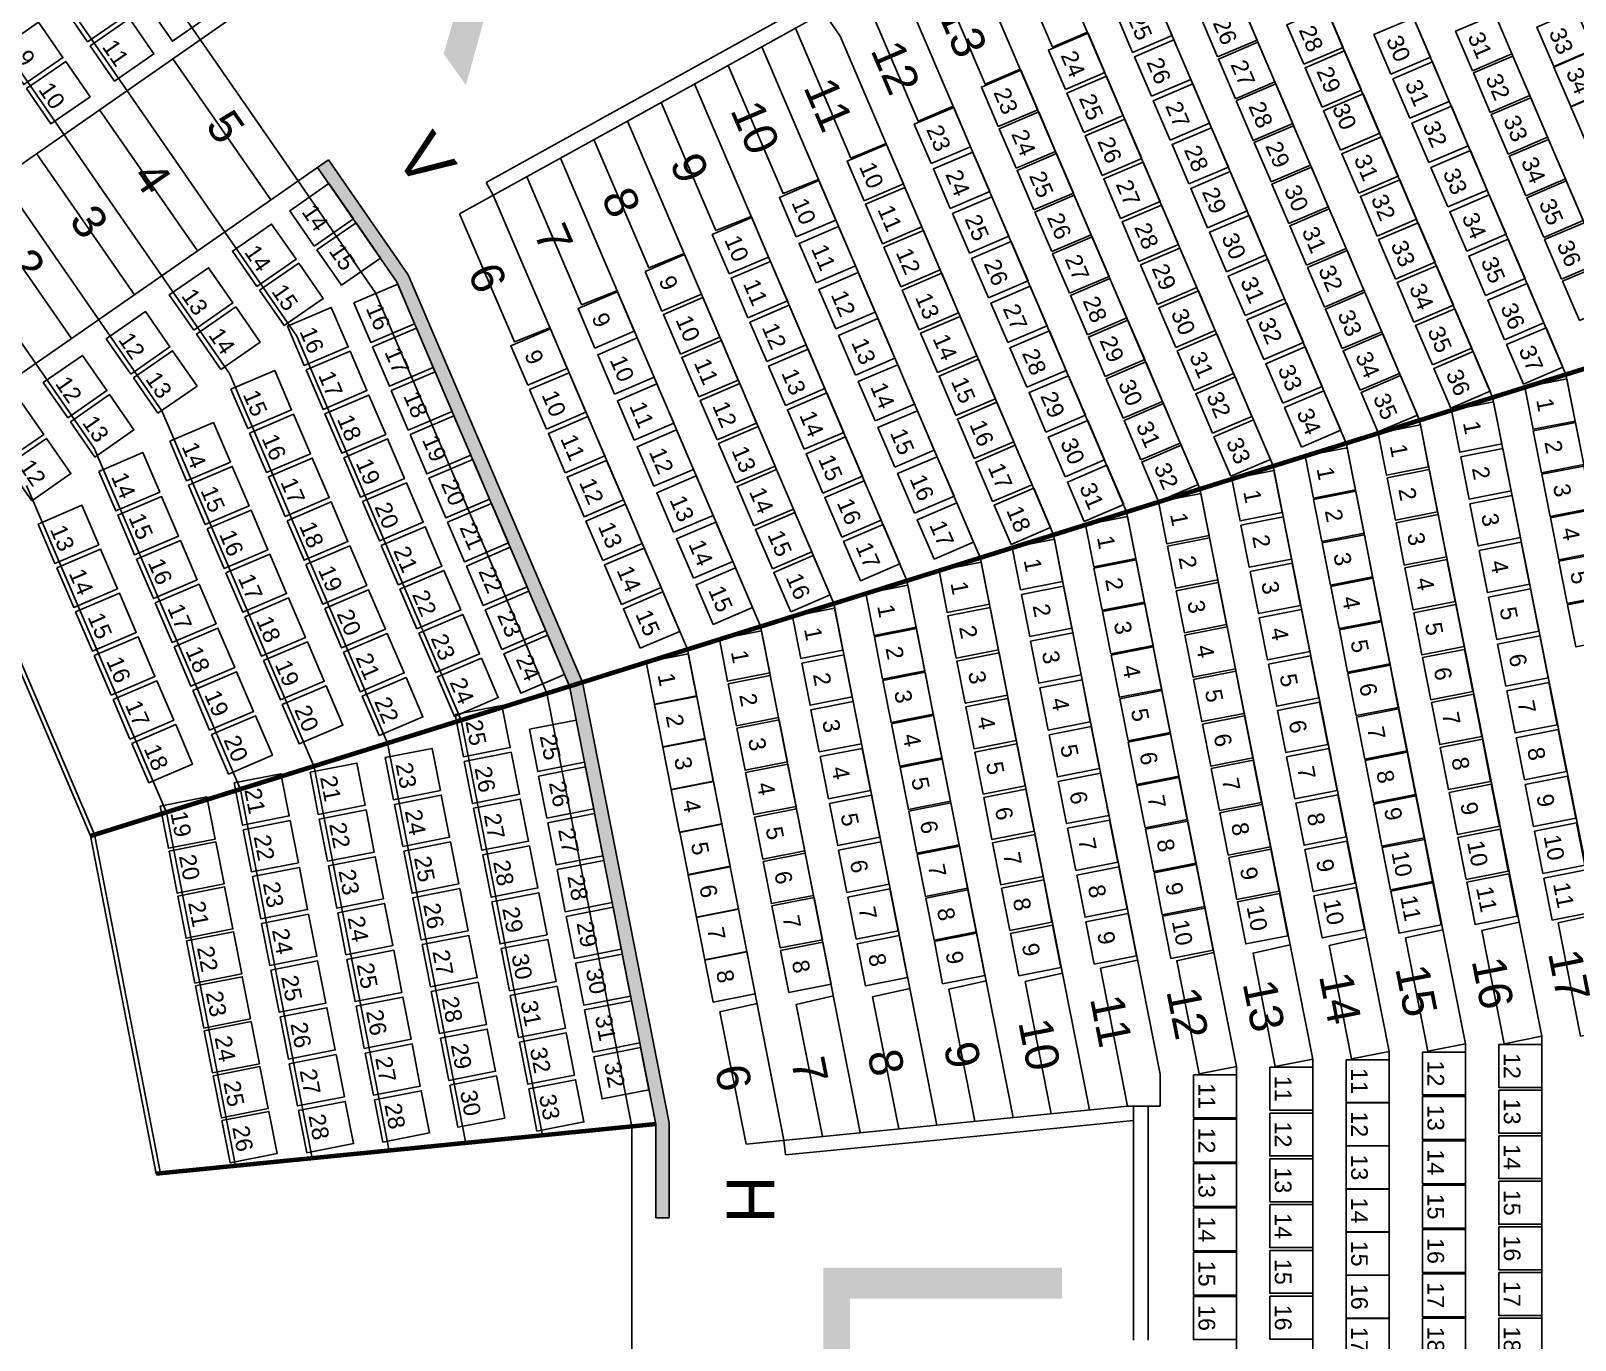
# Model space of a CAD drawing. Header units: millimetres. Extents: x 42980 to 202332, y 27411 to 140378.
# Drawn here: x 153984 to 170170, y 84100 to 97826 of the extents above; entities that cross this region are included whole.
import ezdxf
from ezdxf.enums import TextEntityAlignment as Align

# ---------------------------------------------------------------- set-up
doc = ezdxf.new("R2010")
doc.units = ezdxf.units.MM
doc.header["$LTSCALE"] = 100
for name, color, linetype in [('A-3311-EA-', 3, 'CONTINUOUS'), ('A-3311-FYLL', 1, 'CONTINUOUS'), ('J-RADER_TELE', 252, 'CONTINUOUS'), ('J-STOLAR_TELE', 3, 'CONTINUOUS'), ('J-STOLNUMMER_TELE', 7, 'CONTINUOUS'), ('K-RADER', 252, 'CONTINUOUS'), ('K-RADER_TELE', 252, 'CONTINUOUS'), ('K-RADNUMMER', 4, 'CONTINUOUS'), ('K-RADNUMMER_TELE', 4, 'CONTINUOUS'), ('K-STOLAR', 1, 'CONTINUOUS'), ('K-STOLAR_TELE', 3, 'CONTINUOUS'), ('K-STOLNUMMER', 7, 'CONTINUOUS'), ('K-STOLNUMMER_TELE', 7, 'CONTINUOUS'), ('K-TRAPPA', 254, 'CONTINUOUS'), ('K-TRAPPA_TELE', 254, 'CONTINUOUS'), ('L-RADER', 252, 'CONTINUOUS'), ('L-RADER_TELE', 252, 'CONTINUOUS'), ('L-RADER_TELE_2', 252, 'CONTINUOUS'), ('L-RADNUMMER', 4, 'CONTINUOUS'), ('L-STOLAR', 1, 'CONTINUOUS'), ('L-STOLAR_TELE', 3, 'CONTINUOUS'), ('L-STOLNUMMER', 7, 'CONTINUOUS'), ('L-STOLNUMMER_TELE', 7, 'CONTINUOUS'), ('L-TRAPPA', 254, 'CONTINUOUS'), ('SEKTIONS_NR', 4, 'CONTINUOUS'), ('U-RADER', 252, 'CONTINUOUS')]:
    doc.layers.add(name, color=color, linetype=linetype)
doc.layers.add('SEKTIONER', color=4, linetype='CONTINUOUS', lineweight=70)
doc.styles.add('ARIAL', font='arial.ttf')

# ---------------------------------------------------------------- blocks, each defined once
blk = doc.blocks.new('KAJ')
at = {"layer": 'A-3311-FYLL'}
blk.add_hatch(color=256, dxfattribs=at).paths.add_polyline_path([(38351, 12375), (38237, 12295), (39063, 11100), (40878, 6857), (41781, 2263), (41781, 1281), (41921, 1281), (41921, 2277), (41012, 6899), (39186, 11168)])
at = {"layer": 'A-3311-EA-'}
for p, q in [((38351, 12375), (39186, 11168)), ((39063, 11100), (38237, 12295)), ((40878, 6857), (39063, 11100)), ((39186, 11168), (41012, 6898)), ((41781, 2263), (40878, 6857)), ((41012, 6898), (41921, 2277)), ((41921, 2277), (41921, 1281)), ((41781, 1281), (41781, 2263)), ((41921, 1281), (41781, 1281))]:
    blk.add_line(p, q, dxfattribs=at)

msp = doc.modelspace()

# ---------------------------------------------------------------- linework, layer by layer
at = {"layer": 'J-RADER_TELE'}
for p, q in [((156271, 96993), (154947, 98908)), ((155503, 96461), (154232, 98298)), ((154841, 96003), (153617, 97773)), ((154179, 95544), (153001, 97247))]:
    msp.add_line(p, q, dxfattribs=at)
at = {"layer": 'J-STOLAR_TELE'}
for points in [[(154322, 98081), (154578, 97711), (154989, 97995), (154733, 98365)], [(155211, 98087), (155467, 97717), (155878, 98002), (155622, 98372)], [(154606, 97669), (154862, 97299), (155273, 97584), (155017, 97954)], [(153653, 97632), (153909, 97262), (154320, 97546), (154064, 97916)], [(153938, 97221), (154194, 96851), (154605, 97135), (154349, 97505)]]:
    msp.add_lwpolyline(points, close=True, dxfattribs=at)
at = {"layer": 'K-RADER'}
for p, q in [((170841, 94465), (168098, 100879)), ((170074, 94225), (167394, 100490)), ((169306, 93985), (166690, 100101)), ((168539, 93745), (165987, 99713)), ((167772, 93505), (165283, 99324)), ((167004, 93265), (164579, 98935)), ((166237, 93024), (163875, 98546)), ((165469, 92784), (163171, 98158)), ((162467, 97769), (162296, 98017)), ((164702, 92544), (162467, 97769)), ((163935, 92304), (161645, 97657)), ((163167, 92064), (160941, 97269)), ((162400, 91824), (160237, 96880)), ((161633, 91584), (159534, 96491)), ((160865, 91343), (158830, 96102))]:
    msp.add_line(p, q, dxfattribs=at)
at = {"layer": 'K-RADER_TELE'}
for p, q in [((157596, 95078), (156271, 96993)), ((156773, 94624), (155503, 96461)), ((156065, 94233), (154841, 96003)), ((155357, 93842), (154179, 95544)), ((154649, 93450), (153517, 95086)), ((159391, 90882), (157596, 95078)), ((158494, 90601), (156773, 94624)), ((157722, 90360), (156065, 94233)), ((156953, 90109), (155357, 93842)), ((156180, 89871), (154649, 93450)), ((155406, 89632), (153940, 93059)), ((154609, 89386), (153210, 92656)), ((154652, 89400), (153250, 92678))]:
    msp.add_line(p, q, dxfattribs=at)
at = {"layer": 'K-STOLAR'}
for points in [[(165532, 97600), (165355, 98014), (165769, 98191), (165946, 97777)], [(166423, 97552), (166246, 97966), (166659, 98143), (166836, 97729)], [(167325, 97476), (167148, 97890), (167562, 98067), (167739, 97653)], [(168239, 97373), (168062, 97787), (168476, 97964), (168653, 97550)], [(169094, 97408), (168917, 97822), (169331, 97999), (169508, 97585)], [(169946, 97452), (169769, 97866), (170182, 98043), (170359, 97629)], [(164828, 97211), (164651, 97625), (165065, 97802), (165242, 97388)], [(165729, 97140), (165552, 97554), (165965, 97731), (166142, 97317)], [(166609, 97115), (166432, 97529), (166846, 97706), (167023, 97292)], [(167518, 97026), (167341, 97440), (167754, 97616), (167931, 97203)], [(170125, 97034), (169948, 97447), (170361, 97624), (170538, 97210)], [(168438, 96909), (168261, 97323), (168675, 97500), (168851, 97086)], [(169281, 96971), (169104, 97385), (169518, 97562), (169695, 97148)], [(164124, 96822), (163947, 97236), (164361, 97413), (164538, 96999)], [(165021, 96761), (164844, 97174), (165258, 97351), (165434, 96938)], [(165925, 96680), (165748, 97094), (166162, 97271), (166339, 96857)], [(166796, 96678), (166619, 97092), (167033, 97269), (167210, 96855)], [(167710, 96575), (167533, 96989), (167947, 97166), (168124, 96752)], [(169468, 96534), (169291, 96948), (169705, 97125), (169882, 96711)], [(170304, 96615), (170127, 97029), (170540, 97206), (170717, 96792)], [(163420, 96434), (163243, 96847), (163657, 97024), (163834, 96611)], [(164311, 96386), (164134, 96799), (164548, 96976), (164725, 96563)], [(168636, 96445), (168459, 96858), (168873, 97035), (169050, 96621)], [(165213, 96310), (165036, 96724), (165450, 96901), (165627, 96487)], [(166122, 96221), (165945, 96634), (166359, 96811), (166536, 96398)], [(166983, 96242), (166806, 96655), (167220, 96832), (167397, 96419)], [(162717, 96045), (162540, 96459), (162953, 96636), (163130, 96222)], [(167903, 96125), (167726, 96538), (168140, 96715), (168317, 96302)], [(169655, 96098), (169478, 96511), (169892, 96688), (170068, 96275)], [(163621, 95965), (163444, 96378), (163858, 96555), (164035, 96142)], [(164498, 95949), (164321, 96363), (164735, 96540), (164912, 96126)], [(168835, 95980), (168658, 96394), (169072, 96571), (169249, 96157)], [(165406, 95860), (165229, 96273), (165643, 96450), (165820, 96036)], [(166318, 95761), (166141, 96175), (166555, 96352), (166732, 95938)], [(167170, 95805), (166993, 96219), (167406, 96396), (167583, 95982)], [(162007, 95666), (161830, 96080), (162244, 96257), (162421, 95843)], [(162909, 95594), (162732, 96008), (163146, 96185), (163323, 95771)], [(168096, 95674), (167919, 96088), (168332, 96265), (168509, 95851)], [(169842, 95661), (169665, 96075), (170078, 96252), (170255, 95838)], [(163822, 95496), (163645, 95910), (164058, 96086), (164235, 95673)], [(164685, 95512), (164508, 95926), (164921, 96103), (165098, 95689)], [(165599, 95409), (165422, 95823), (165836, 96000), (166013, 95586)], [(169034, 95516), (168857, 95930), (169270, 96107), (169447, 95693)], [(161303, 95278), (161126, 95691), (161540, 95868), (161717, 95455)], [(166515, 95301), (166338, 95715), (166752, 95892), (166929, 95478)], [(167356, 95368), (167180, 95782), (167593, 95959), (167770, 95545)], [(162214, 95184), (162037, 95598), (162450, 95774), (162627, 95361)], [(163102, 95144), (162925, 95558), (163339, 95734), (163516, 95321)], [(164871, 95075), (164694, 95489), (165108, 95666), (165285, 95252)], [(168288, 95224), (168111, 95637), (168525, 95814), (168702, 95401)], [(170028, 95224), (169851, 95638), (170265, 95815), (170442, 95401)], [(164022, 95027), (163845, 95441), (164259, 95618), (164436, 95204)], [(165792, 94958), (165615, 95372), (166028, 95549), (166205, 95135)], [(167543, 94931), (167366, 95345), (167780, 95522), (167957, 95108)], [(169232, 95052), (169055, 95465), (169469, 95642), (169646, 95229)], [(160599, 94889), (160423, 95303), (160836, 95480), (161013, 95066)], [(161500, 94818), (161323, 95232), (161737, 95409), (161914, 94995)], [(166712, 94842), (166535, 95255), (166948, 95432), (167125, 95018)], [(168481, 94773), (168304, 95187), (168718, 95364), (168895, 94950)], [(170215, 94788), (170038, 95201), (170452, 95378), (170629, 94964)], [(162420, 94701), (162243, 95115), (162657, 95292), (162834, 94878)], [(163295, 94693), (163118, 95107), (163531, 95284), (163708, 94870)], [(165058, 94639), (164881, 95052), (165295, 95229), (165472, 94816)], [(169431, 94587), (169254, 95001), (169667, 95178), (169844, 94764)], [(159896, 94500), (159719, 94914), (160132, 95091), (160309, 94677)], [(160792, 94438), (160615, 94852), (161029, 95029), (161206, 94615)], [(164223, 94558), (164046, 94972), (164459, 95149), (164636, 94735)], [(165984, 94508), (165807, 94922), (166221, 95099), (166398, 94685)], [(167730, 94495), (167553, 94908), (167967, 95085), (168144, 94672)], [(161697, 94358), (161520, 94772), (161933, 94949), (162110, 94535)], [(166908, 94382), (166731, 94796), (167145, 94973), (167322, 94559)], [(168674, 94323), (168497, 94736), (168911, 94913), (169088, 94500)], [(159192, 94111), (159015, 94525), (159429, 94702), (159606, 94288)], [(162626, 94218), (162450, 94632), (162863, 94809), (163040, 94395)], [(163487, 94243), (163310, 94656), (163724, 94833), (163901, 94420)], [(165245, 94202), (165068, 94616), (165482, 94793), (165659, 94379)], [(169629, 94123), (169452, 94537), (169866, 94714), (170043, 94300)], [(160102, 94018), (159925, 94431), (160339, 94608), (160516, 94194)], [(160985, 93988), (160808, 94402), (161222, 94579), (161399, 94165)], [(164423, 94089), (164246, 94503), (164660, 94680), (164837, 94266)], [(166177, 94057), (166000, 94471), (166414, 94648), (166591, 94234)], [(167917, 94058), (167740, 94472), (168154, 94649), (168331, 94235)], [(161893, 93899), (161716, 94312), (162130, 94489), (162307, 94076)], [(163680, 93792), (163503, 94206), (163917, 94383), (164094, 93969)], [(167105, 93922), (166928, 94336), (167342, 94513), (167519, 94099)], [(168866, 93872), (168689, 94286), (169103, 94463), (169280, 94049)], [(159388, 93652), (159211, 94066), (159625, 94242), (159802, 93829)], [(162833, 93736), (162656, 94149), (163070, 94326), (163247, 93913)], [(164624, 93620), (164447, 94034), (164861, 94211), (165037, 93797)], [(165432, 93765), (165255, 94179), (165669, 94356), (165846, 93942)], [(168104, 93621), (167927, 94035), (168340, 94212), (168517, 93798)], [(160309, 93535), (160132, 93949), (160545, 94126), (160722, 93712)], [(161178, 93537), (161001, 93951), (161414, 94128), (161591, 93714)], [(166370, 93607), (166193, 94021), (166606, 94198), (166783, 93784)], [(167301, 93462), (167125, 93876), (167538, 94053), (167715, 93639)], [(162090, 93439), (161913, 93853), (162327, 94030), (162504, 93616)], [(163873, 93342), (163696, 93755), (164109, 93932), (164286, 93519)], [(165619, 93328), (165442, 93742), (165855, 93919), (166032, 93505)], [(159585, 93192), (159408, 93606), (159822, 93783), (159999, 93369)], [(163039, 93253), (162862, 93667), (163276, 93844), (163453, 93430)], [(164824, 93151), (164647, 93565), (165061, 93742), (165238, 93328)], [(166562, 93156), (166385, 93570), (166799, 93747), (166976, 93333)], [(160515, 93052), (160338, 93466), (160752, 93643), (160929, 93229)], [(161370, 93087), (161193, 93501), (161607, 93678), (161784, 93264)], [(162286, 92979), (162109, 93393), (162523, 93570), (162700, 93156)], [(164065, 92891), (163888, 93305), (164302, 93482), (164479, 93068)], [(165805, 92892), (165628, 93305), (166042, 93482), (166219, 93069)], [(159782, 92732), (159605, 93146), (160018, 93323), (160195, 92909)], [(163246, 92770), (163069, 93184), (163483, 93361), (163660, 92947)], [(165025, 92682), (164848, 93096), (165262, 93273), (165439, 92859)], [(160721, 92569), (160544, 92983), (160958, 93160), (161135, 92746)], [(161563, 92636), (161386, 93050), (161800, 93227), (161977, 92813)], [(162483, 92519), (162306, 92933), (162720, 93110), (162897, 92696)], [(164258, 92441), (164081, 92854), (164495, 93031), (164672, 92618)], [(159978, 92273), (159801, 92686), (160215, 92863), (160392, 92450)], [(161756, 92186), (161579, 92600), (161992, 92777), (162169, 92363)], [(163452, 92288), (163275, 92701), (163689, 92878), (163866, 92465)], [(160928, 92087), (160751, 92500), (161165, 92677), (161342, 92264)], [(162680, 92060), (162503, 92473), (162916, 92650), (163093, 92237)], [(160175, 91813), (159998, 92227), (160412, 92404), (160589, 91990)], [(161948, 91735), (161771, 92149), (162185, 92326), (162362, 91912)], [(161134, 91604), (160957, 92018), (161371, 92195), (161548, 91781)], [(160372, 91353), (160195, 91767), (160608, 91944), (160785, 91530)]]:
    msp.add_lwpolyline(points, close=True, dxfattribs=at)
at = {"layer": 'K-STOLAR_TELE'}
for points in [[(156954, 95570), (156698, 95940), (157108, 96225), (157365, 95855)], [(156353, 95147), (156096, 95517), (156507, 95801), (156764, 95432)], [(157239, 95159), (156982, 95529), (157393, 95814), (157650, 95444)], [(155691, 94688), (155435, 95058), (155846, 95343), (156102, 94973)], [(156638, 94736), (156381, 95106), (156792, 95390), (157049, 95021)], [(157369, 94973), (157546, 94560), (158006, 94756), (157829, 95170)], [(155031, 94228), (154774, 94598), (155185, 94883), (155442, 94513)], [(155976, 94277), (155720, 94647), (156131, 94932), (156387, 94562)], [(156673, 94730), (156850, 94317), (157310, 94513), (157133, 94927)], [(157566, 94514), (157742, 94100), (158202, 94297), (158025, 94710)], [(154370, 93769), (154113, 94139), (154524, 94423), (154781, 94054)], [(155315, 93817), (155059, 94187), (155470, 94472), (155726, 94102)], [(156870, 94271), (157047, 93857), (157507, 94054), (157330, 94467)], [(156081, 94069), (156258, 93656), (156717, 93852), (156540, 94266)], [(157762, 94054), (157939, 93640), (158399, 93837), (158222, 94251)], [(153708, 93310), (153452, 93680), (153863, 93965), (154119, 93595)], [(154654, 93358), (154398, 93727), (154809, 94012), (155065, 93642)], [(157067, 93811), (157244, 93397), (157703, 93594), (157526, 94008)], [(155439, 93523), (155616, 93109), (156075, 93306), (155898, 93720)], [(156277, 93610), (156454, 93196), (156914, 93393), (156737, 93806)], [(157959, 93594), (158136, 93181), (158595, 93377), (158418, 93791)], [(153993, 92899), (153736, 93269), (154147, 93554), (154403, 93184)], [(154698, 93207), (154875, 92793), (155335, 92990), (155158, 93404)], [(157263, 93351), (157440, 92937), (157900, 93134), (157723, 93548)], [(155635, 93063), (155812, 92650), (156272, 92846), (156095, 93260)], [(156474, 93150), (156651, 92736), (157111, 92933), (156934, 93347)], [(158155, 93135), (158332, 92721), (158792, 92917), (158615, 93331)], [(157460, 92892), (157637, 92478), (158097, 92674), (157920, 93088)], [(154895, 92747), (155072, 92334), (155532, 92530), (155355, 92944)], [(154059, 92655), (154236, 92241), (154696, 92438), (154519, 92852)], [(155832, 92604), (156009, 92190), (156469, 92386), (156292, 92800)], [(156670, 92690), (156847, 92276), (157307, 92473), (157130, 92887)], [(158352, 92675), (158529, 92261), (158989, 92458), (158812, 92871)], [(157657, 92432), (157834, 92018), (158293, 92215), (158116, 92628)], [(155092, 92288), (155268, 91874), (155728, 92071), (155551, 92484)], [(156867, 92231), (157044, 91817), (157504, 92013), (157327, 92427)], [(154256, 92195), (154433, 91781), (154892, 91978), (154715, 92392)], [(156029, 92144), (156206, 91730), (156665, 91927), (156488, 92340)], [(158549, 92215), (158726, 91801), (159185, 91998), (159008, 92412)], [(157853, 91972), (158030, 91558), (158490, 91755), (158313, 92169)], [(155288, 91828), (155465, 91414), (155925, 91611), (155748, 92025)], [(157064, 91771), (157241, 91357), (157700, 91554), (157523, 91967)], [(158745, 91755), (158922, 91342), (159382, 91538), (159205, 91952)], [(154452, 91736), (154629, 91322), (155089, 91518), (154912, 91932)], [(156225, 91684), (156402, 91270), (156862, 91467), (156685, 91881)], [(158050, 91512), (158227, 91099), (158686, 91295), (158510, 91709)], [(154649, 91276), (154826, 90862), (155285, 91059), (155109, 91472)], [(155485, 91368), (155662, 90955), (156121, 91151), (155944, 91565)], [(157260, 91311), (157437, 90897), (157897, 91094), (157720, 91508)], [(158942, 91296), (159119, 90882), (159579, 91079), (159402, 91492)], [(156422, 91224), (156599, 90811), (157059, 91007), (156882, 91421)], [(158246, 91053), (158423, 90639), (158883, 90836), (158706, 91249)], [(154845, 90816), (155022, 90402), (155482, 90599), (155305, 91013)], [(155681, 90909), (155858, 90495), (156318, 90692), (156141, 91105)], [(157457, 90851), (157634, 90438), (158094, 90634), (157917, 91048)], [(156618, 90765), (156795, 90351), (157255, 90548), (157078, 90961)], [(155878, 90449), (156055, 90035), (156515, 90232), (156338, 90646)], [(155042, 90356), (155219, 89943), (155679, 90139), (155502, 90553)]]:
    msp.add_lwpolyline(points, close=True, dxfattribs=at)
at = {"layer": 'K-TRAPPA'}
for p, q in [((160149, 97008), (161925, 97989)), ((160237, 96880), (162296, 98017)), ((161999, 97853), (162580, 96490)), ((158755, 96238), (160149, 97008)), ((158478, 95908), (160237, 96880)), ((162580, 96490), (162948, 96646)), ((158830, 96102), (158755, 96238))]:
    msp.add_line(p, q, dxfattribs=at)
for points in [[(164579, 98935), (164216, 98769), (164691, 97656), (165059, 97813)], [(163875, 98546), (163513, 98381), (163987, 97267), (164355, 97424)], [(163171, 98158), (162809, 97992), (163283, 96878), (163651, 97035)], [(162238, 96268), (161868, 96121), (161293, 97463)], [(161534, 95879), (161164, 95732), (160589, 97074)], [(160830, 95491), (160460, 95343), (159885, 96686)], [(160127, 95102), (159756, 94955), (159182, 96297)], [(159423, 94713), (159052, 94566), (158478, 95908)]]:
    msp.add_lwpolyline(points, dxfattribs=at)
at = {"layer": 'K-TRAPPA_TELE'}
for p, q in [((151703, 94911), (156080, 97955)), ((152731, 93433), (157104, 96475))]:
    msp.add_line(p, q, dxfattribs=at)
for points in [[(156498, 96054), (155472, 97533)], [(155731, 95520), (154705, 96999)], [(155070, 95060), (154044, 96539)], [(154409, 94601), (153383, 96080)]]:
    msp.add_lwpolyline(points, dxfattribs=at)
at = {"layer": 'L-RADER'}
for p, q in [((171420, 87443), (170074, 94225)), ((170620, 87364), (169306, 93985)), ((169820, 87285), (168539, 93745)), ((169020, 87205), (167772, 93505)), ((168220, 87126), (167004, 93265)), ((167420, 87046), (166237, 93024)), ((166620, 86967), (165469, 92784)), ((165820, 86888), (164702, 92544)), ((165079, 86513), (163935, 92304)), ((164279, 86433), (163167, 92064)), ((163479, 86354), (162400, 91824)), ((162678, 86275), (161633, 91584)), ((161878, 86195), (160865, 91343)), ((169820, 84100), (169820, 87285)), ((168220, 84100), (168220, 87126)), ((169020, 84100), (169020, 87205)), ((166620, 84100), (166620, 86967)), ((167420, 84100), (167420, 87046)), ((165820, 86552), (165820, 86888)), ((166620, 84100), (166620, 81233)), ((167420, 84100), (167420, 81154)), ((168220, 84100), (168220, 81074)), ((169020, 84100), (169020, 80995))]:
    msp.add_line(p, q, dxfattribs=at)
at = {"layer": 'L-RADER_TELE'}
for p, q in [((154609, 89386), (159391, 90882)), ((160283, 86338), (159391, 90882)), ((159348, 86246), (158494, 90601)), ((158543, 86166), (157722, 90360)), ((157738, 86086), (156953, 90109)), ((156933, 86006), (156180, 89871)), ((156128, 85926), (155406, 89632)), ((155298, 85844), (154609, 89386)), ((155343, 85848), (154652, 89400)), ((160283, 84100), (160283, 86338))]:
    msp.add_line(p, q, dxfattribs=at)
at = {"layer": 'L-RADER_TELE_2'}
msp.add_line((160283, 84100), (160283, 81862), dxfattribs=at)
at = {"layer": 'L-STOLAR'}
for points in [[(169642, 94090), (169729, 93649), (170170, 93735), (170083, 94177)], [(168874, 93850), (168961, 93408), (169403, 93495), (169316, 93937)], [(169732, 93634), (169819, 93192), (170260, 93279), (170173, 93721)], [(168107, 93610), (168194, 93168), (168635, 93255), (168549, 93697)], [(167340, 93370), (167427, 92928), (167868, 93015), (167781, 93456)], [(168971, 93359), (169058, 92918), (169499, 93005), (169413, 93446)], [(169822, 93178), (169908, 92736), (170350, 92823), (170263, 93264)], [(166572, 93129), (166659, 92688), (167101, 92775), (167014, 93216)], [(168200, 93139), (168287, 92697), (168728, 92784), (168641, 93226)], [(165805, 92889), (165892, 92448), (166333, 92535), (166246, 92976)], [(167429, 92913), (167516, 92472), (167958, 92559), (167871, 93000)], [(169068, 92869), (169155, 92427), (169596, 92514), (169509, 92956)], [(168293, 92668), (168379, 92226), (168821, 92313), (168734, 92755)], [(169911, 92721), (169998, 92280), (170440, 92367), (170353, 92808)], [(165037, 92649), (165124, 92208), (165566, 92294), (165479, 92736)], [(166668, 92644), (166755, 92202), (167196, 92289), (167109, 92731)], [(164270, 92409), (164357, 91967), (164798, 92054), (164712, 92496)], [(165897, 92423), (165984, 91982), (166425, 92069), (166338, 92510)], [(167519, 92457), (167606, 92016), (168048, 92102), (167961, 92544)], [(169164, 92378), (169251, 91937), (169693, 92024), (169606, 92465)], [(165127, 92193), (165214, 91751), (165656, 91838), (165569, 92280)], [(168385, 92197), (168472, 91755), (168914, 91842), (168827, 92284)], [(170001, 92265), (170088, 91824), (170530, 91910), (170443, 92352)], [(163503, 92169), (163590, 91727), (164031, 91814), (163944, 92256)], [(166764, 92158), (166850, 91717), (167292, 91803), (167205, 92245)], [(162735, 91929), (162822, 91487), (163264, 91574), (163177, 92016)], [(164367, 91918), (164454, 91477), (164895, 91564), (164808, 92005)], [(165988, 91957), (166075, 91516), (166517, 91603), (166430, 92044)], [(167609, 92001), (167696, 91559), (168138, 91646), (168051, 92088)], [(169261, 91888), (169348, 91446), (169789, 91533), (169702, 91975)], [(161968, 91688), (162055, 91247), (162496, 91334), (162409, 91775)], [(163596, 91693), (163683, 91251), (164125, 91338), (164038, 91780)], [(165217, 91737), (165304, 91295), (165746, 91382), (165659, 91824)], [(168478, 91726), (168565, 91284), (169007, 91371), (168920, 91813)], [(170091, 91809), (170178, 91367), (170620, 91454), (170533, 91896)], [(166859, 91672), (166946, 91231), (167388, 91318), (167301, 91759)], [(167699, 91545), (167786, 91103), (168228, 91190), (168141, 91632)], [(161201, 91448), (161287, 91007), (161729, 91094), (161642, 91535)], [(162825, 91472), (162912, 91031), (163354, 91118), (163267, 91559)], [(164463, 91428), (164550, 90986), (164992, 91073), (164905, 91515)], [(166080, 91491), (166167, 91050), (166609, 91137), (166522, 91578)], [(169358, 91397), (169445, 90956), (169886, 91042), (169799, 91484)], [(160433, 91208), (160520, 90767), (160962, 90854), (160875, 91295)], [(163690, 91217), (163777, 90776), (164219, 90862), (164132, 91304)], [(165307, 91280), (165394, 90839), (165836, 90926), (165749, 91367)], [(168571, 91255), (168658, 90813), (169099, 90900), (169012, 91342)], [(162065, 91198), (162151, 90756), (162593, 90843), (162506, 91285)], [(166955, 91187), (167042, 90745), (167483, 90832), (167396, 91274)], [(167789, 91088), (167876, 90647), (168317, 90734), (168231, 91175)], [(161292, 90982), (161379, 90541), (161821, 90628), (161734, 91069)], [(162915, 91016), (163002, 90575), (163443, 90662), (163357, 91103)], [(164560, 90937), (164647, 90496), (165088, 90583), (165002, 91024)], [(166172, 91025), (166259, 90584), (166701, 90670), (166614, 91112)], [(169454, 90906), (169541, 90465), (169983, 90552), (169896, 90993)], [(160521, 90762), (160608, 90320), (161050, 90407), (160963, 90849)], [(163784, 90741), (163871, 90300), (164312, 90387), (164225, 90828)], [(165397, 90824), (165484, 90383), (165925, 90470), (165839, 90911)], [(168664, 90784), (168751, 90343), (169192, 90429), (169105, 90871)], [(162161, 90707), (162248, 90266), (162690, 90353), (162603, 90794)], [(163005, 90560), (163092, 90118), (163533, 90205), (163446, 90647)], [(166264, 90559), (166351, 90118), (166792, 90204), (166705, 90646)], [(167051, 90701), (167138, 90260), (167579, 90346), (167492, 90788)], [(167879, 90632), (167966, 90191), (168407, 90278), (168320, 90719)], [(161384, 90516), (161471, 90075), (161913, 90162), (161826, 90603)], [(164657, 90447), (164744, 90005), (165185, 90092), (165098, 90534)], [(169551, 90416), (169638, 89974), (170079, 90061), (169992, 90503)], [(160609, 90315), (160696, 89874), (161137, 89961), (161051, 90402)], [(163878, 90265), (163965, 89824), (164406, 89911), (164319, 90352)], [(165487, 90368), (165574, 89926), (166015, 90013), (165928, 90455)], [(168756, 90313), (168843, 89872), (169285, 89958), (169198, 90400)], [(162258, 90217), (162345, 89775), (162786, 89862), (162699, 90304)], [(163095, 90104), (163182, 89662), (163623, 89749), (163536, 90191)], [(166356, 90093), (166443, 89651), (166884, 89738), (166797, 90180)], [(167146, 90215), (167233, 89774), (167675, 89861), (167588, 90302)], [(167969, 90176), (168056, 89734), (168497, 89821), (168410, 90263)], [(161476, 90050), (161563, 89609), (162004, 89696), (161917, 90137)], [(164753, 89956), (164840, 89515), (165282, 89601), (165195, 90043)], [(165577, 89912), (165664, 89470), (166105, 89557), (166018, 89999)], [(169648, 89925), (169734, 89484), (170176, 89571), (170089, 90012)], [(160697, 89869), (160784, 89427), (161225, 89514), (161139, 89956)], [(163971, 89790), (164058, 89348), (164500, 89435), (164413, 89876)], [(168849, 89842), (168936, 89401), (169378, 89488), (169291, 89929)], [(161568, 89584), (161655, 89143), (162096, 89230), (162009, 89671)], [(162354, 89726), (162441, 89285), (162883, 89372), (162796, 89813)], [(163185, 89647), (163272, 89206), (163713, 89293), (163626, 89734)], [(166448, 89627), (166534, 89185), (166976, 89272), (166889, 89714)], [(167242, 89730), (167329, 89288), (167770, 89375), (167684, 89817)], [(168059, 89720), (168146, 89278), (168587, 89365), (168500, 89807)], [(160785, 89422), (160872, 88981), (161313, 89068), (161226, 89509)], [(164850, 89466), (164937, 89024), (165378, 89111), (165291, 89552)], [(165667, 89455), (165754, 89014), (166195, 89101), (166108, 89542)], [(169744, 89435), (169831, 88993), (170273, 89080), (170186, 89522)], [(164065, 89314), (164152, 88872), (164594, 88959), (164507, 89401)], [(168149, 89264), (168235, 88822), (168677, 88909), (168590, 89350)], [(168942, 89371), (169029, 88930), (169470, 89017), (169384, 89458)], [(161660, 89118), (161747, 88677), (162188, 88763), (162101, 89205)], [(162451, 89236), (162538, 88794), (162980, 88881), (162893, 89323)], [(163275, 89191), (163361, 88750), (163803, 88837), (163716, 89278)], [(166539, 89161), (166626, 88719), (167068, 88806), (166981, 89248)], [(167338, 89244), (167425, 88803), (167866, 88889), (167779, 89331)], [(160873, 88976), (160960, 88535), (161401, 88621), (161314, 89063)], [(164947, 88975), (165034, 88533), (165475, 88620), (165388, 89062)], [(165757, 88999), (165843, 88558), (166285, 88645), (166198, 89086)], [(169841, 88944), (169928, 88503), (170369, 88590), (170282, 89031)], [(164159, 88838), (164246, 88396), (164687, 88483), (164600, 88925)], [(168238, 88807), (168325, 88366), (168767, 88453), (168680, 88894)], [(169035, 88900), (169122, 88459), (169563, 88546), (169476, 88987)], [(161751, 88652), (161838, 88211), (162280, 88297), (162193, 88739)], [(162548, 88745), (162635, 88304), (163076, 88390), (162989, 88832)], [(163364, 88735), (163451, 88294), (163893, 88380), (163806, 88822)], [(166631, 88695), (166718, 88253), (167160, 88340), (167073, 88782)], [(167433, 88758), (167520, 88317), (167962, 88404), (167875, 88845)], [(160961, 88530), (161048, 88088), (161489, 88175), (161402, 88617)], [(165043, 88484), (165130, 88043), (165572, 88130), (165485, 88571)], [(165846, 88543), (165933, 88102), (166375, 88188), (166288, 88630)], [(164253, 88362), (164340, 87920), (164781, 88007), (164694, 88449)], [(161843, 88186), (161930, 87745), (162372, 87831), (162285, 88273)], [(162644, 88254), (162731, 87813), (163173, 87900), (163086, 88341)], [(163454, 88279), (163541, 87837), (163983, 87924), (163896, 88366)], [(161049, 88083), (161136, 87642), (161577, 87729), (161490, 88170)], [(168570, 87120), (168570, 86670), (169020, 86670), (169020, 87120)], [(169370, 87199), (169370, 86749), (169820, 86749), (169820, 87199)], [(166970, 86961), (166970, 86511), (167420, 86511), (167420, 86961)], [(167770, 87040), (167770, 86590), (168220, 86590), (168220, 87040)], [(166170, 86882), (166170, 86432), (166620, 86432), (166620, 86882)], [(168570, 86655), (168570, 86205), (169020, 86205), (169020, 86655)], [(169370, 86721), (169370, 86271), (169820, 86271), (169820, 86721)], [(166970, 86481), (166970, 86031), (167420, 86031), (167420, 86481)], [(167770, 86588), (167770, 86138), (168220, 86138), (168220, 86588)], [(166170, 86417), (166170, 85967), (166620, 85967), (166620, 86417)], [(167770, 86136), (167770, 85686), (168220, 85686), (168220, 86136)], [(168570, 86190), (168570, 85740), (169020, 85740), (169020, 86190)], [(169370, 86243), (169370, 85793), (169820, 85793), (169820, 86243)], [(166170, 85952), (166170, 85502), (166620, 85502), (166620, 85952)], [(166970, 86001), (166970, 85551), (167420, 85551), (167420, 86001)], [(167770, 85684), (167770, 85234), (168220, 85234), (168220, 85684)], [(168570, 85725), (168570, 85275), (169020, 85275), (169020, 85725)], [(169370, 85765), (169370, 85315), (169820, 85315), (169820, 85765)], [(166170, 85487), (166170, 85037), (166620, 85037), (166620, 85487)], [(166970, 85521), (166970, 85071), (167420, 85071), (167420, 85521)], [(167770, 85232), (167770, 84782), (168220, 84782), (168220, 85232)], [(168570, 85260), (168570, 84810), (169020, 84810), (169020, 85260)], [(169370, 85287), (169370, 84837), (169820, 84837), (169820, 85287)], [(166170, 85022), (166170, 84572), (166620, 84572), (166620, 85022)], [(166970, 85041), (166970, 84591), (167420, 84591), (167420, 85041)], [(167770, 84780), (167770, 84330), (168220, 84330), (168220, 84780)], [(168570, 84795), (168570, 84345), (169020, 84345), (169020, 84795)], [(169370, 84809), (169370, 84359), (169820, 84359), (169820, 84809)], [(166170, 84557), (166170, 84107), (166620, 84107), (166620, 84557)], [(166970, 84561), (166970, 84111), (167420, 84111), (167420, 84561)], [(168570, 84330), (168570, 83880), (169020, 83880), (169020, 84330)], [(169370, 84331), (169370, 83881), (169820, 83881), (169820, 84331)], [(167770, 84328), (167770, 83878), (168220, 83878), (168220, 84328)]]:
    msp.add_lwpolyline(points, close=True, dxfattribs=at)
at = {"layer": 'L-STOLAR_TELE'}
for points in [[(158431, 90658), (158518, 90216), (159008, 90312), (158922, 90754)], [(159210, 90505), (159297, 90063), (159787, 90160), (159700, 90601)], [(157699, 90208), (157786, 89766), (158277, 89863), (158190, 90304)], [(158527, 90167), (158614, 89725), (159105, 89822), (159018, 90263)], [(156114, 89941), (156201, 89499), (156692, 89596), (156605, 90037)], [(156911, 90053), (156997, 89611), (157488, 89708), (157401, 90149)], [(159306, 90014), (159393, 89573), (159884, 89669), (159797, 90111)], [(155339, 89698), (155426, 89256), (155917, 89353), (155830, 89794)], [(157796, 89717), (157882, 89276), (158373, 89372), (158286, 89814)], [(158624, 89676), (158711, 89235), (159201, 89331), (159114, 89773)], [(156211, 89450), (156297, 89009), (156788, 89105), (156701, 89547)], [(157007, 89562), (157094, 89121), (157584, 89217), (157498, 89659)], [(159403, 89524), (159489, 89082), (159980, 89178), (159893, 89620)], [(155432, 89227), (155519, 88785), (156009, 88882), (155922, 89323)], [(157892, 89227), (157979, 88785), (158469, 88882), (158383, 89323)], [(158720, 89186), (158807, 88744), (159298, 88841), (159211, 89282)], [(156307, 88960), (156394, 88518), (156884, 88614), (156798, 89056)], [(157103, 89072), (157190, 88630), (157681, 88727), (157594, 89168)], [(159499, 89033), (159586, 88591), (160076, 88688), (159990, 89129)], [(155524, 88756), (155611, 88314), (156102, 88411), (156015, 88852)], [(157988, 88736), (158075, 88295), (158566, 88391), (158479, 88833)], [(158817, 88695), (158903, 88253), (159394, 88350), (159307, 88791)], [(156403, 88469), (156490, 88027), (156981, 88124), (156894, 88565)], [(157200, 88581), (157286, 88140), (157777, 88236), (157690, 88678)], [(159595, 88542), (159682, 88101), (160173, 88197), (160086, 88639)], [(155617, 88285), (155704, 87843), (156194, 87940), (156107, 88381)], [(158085, 88246), (158172, 87804), (158662, 87900), (158575, 88342)], [(158913, 88204), (159000, 87763), (159490, 87859), (159404, 88301)], [(156500, 87978), (156587, 87537), (157077, 87633), (156990, 88075)], [(157296, 88091), (157383, 87649), (157874, 87745), (157787, 88187)], [(159692, 88052), (159779, 87610), (160269, 87707), (160182, 88148)], [(155709, 87814), (155796, 87372), (156287, 87469), (156200, 87910)], [(158181, 87755), (158268, 87313), (158759, 87410), (158672, 87851)], [(159009, 87714), (159096, 87272), (159587, 87369), (159500, 87810)], [(156596, 87488), (156683, 87046), (157174, 87142), (157087, 87584)], [(157393, 87600), (157479, 87158), (157970, 87255), (157883, 87696)], [(159788, 87561), (159875, 87120), (160366, 87216), (160279, 87657)], [(155802, 87343), (155889, 86901), (156379, 86998), (156293, 87439)], [(158278, 87264), (158364, 86823), (158855, 86919), (158768, 87361)], [(159106, 87223), (159193, 86782), (159683, 86878), (159596, 87320)], [(156693, 86997), (156779, 86555), (157270, 86652), (157183, 87093)], [(157489, 87109), (157576, 86668), (158066, 86764), (157980, 87206)], [(159885, 87070), (159971, 86629), (160462, 86725), (160375, 87167)], [(155894, 86872), (155981, 86430), (156472, 86527), (156385, 86968)], [(158374, 86774), (158461, 86332), (158951, 86428), (158865, 86870)], [(159202, 86733), (159289, 86291), (159780, 86387), (159693, 86829)], [(156789, 86506), (156876, 86065), (157366, 86161), (157280, 86603)], [(157585, 86619), (157672, 86177), (158163, 86274), (158076, 86715)], [(155987, 86401), (156074, 85959), (156564, 86056), (156478, 86497)]]:
    msp.add_lwpolyline(points, close=True, dxfattribs=at)
at = {"layer": 'L-TRAPPA'}
for p, q in [((165583, 88085), (165194, 87998)), ((165194, 87998), (165479, 86552)), ((163479, 86354), (165479, 86552)), ((165479, 86552), (165820, 86552)), ((155343, 85848), (160533, 86363)), ((161481, 86156), (163479, 86354)), ((163479, 86198), (165540, 86403)), ((161878, 86195), (161894, 86041)), ((161894, 86041), (163479, 86198))]:
    msp.add_line(p, q, dxfattribs=at)
for points in [[(170383, 88561), (169994, 88474), (170228, 87287), (170620, 87364)], [(168783, 88403), (168394, 88316), (168628, 87128), (169020, 87205)], [(169583, 88482), (169194, 88395), (169428, 87207), (169820, 87285)], [(167183, 88244), (166794, 88157), (167028, 86969), (167420, 87046)], [(167983, 88323), (167594, 88236), (167828, 87049), (168220, 87126)], [(166383, 88165), (165994, 88077), (166228, 86890), (166620, 86967)], [(164796, 87946), (164407, 87858), (164680, 86473)], [(163196, 87787), (162807, 87700), (163080, 86314)], [(163996, 87866), (163607, 87779), (163880, 86394)], [(161596, 87628), (161207, 87541), (161481, 86156)], [(162396, 87708), (162007, 87620), (162281, 86235)], [(165540, 84100), (165540, 86552)], [(165695, 84100), (165695, 86552)]]:
    msp.add_lwpolyline(points, dxfattribs=at)
at = {"layer": 'SEKTIONER'}
for p, q in [((159631, 90957), (171487, 94667)), ((154609, 89386), (159630, 90957)), ((160533, 86363), (155298, 85844))]:
    msp.add_line(p, q, dxfattribs=at)

# ---------------------------------------------------------------- block references
at = {"layer": 'U-RADER'}
msp.add_blockref('KAJ', (118753, 84100), dxfattribs=at)

# ---------------------------------------------------------------- texts
at = {"layer": 'J-STOLNUMMER_TELE', "style": 'ARIAL'}
for s, p in [('9', (153821, 97549)), ('11', (154724, 97659)), ('10', (154056, 97210))]:
    msp.add_text(s, height=175, rotation=304.6704, dxfattribs=at).set_placement(p)
at = {"layer": 'K-RADNUMMER', "style": 'ARIAL'}
for s, p in [('13', (163485, 98013)), ('12', (162781, 97625)), ('11', (162077, 97236)), ('10', (161310, 96996)), ('9', (160675, 96446)), ('8', (159959, 96086)), ('7', (159250, 95708)), ('6', (158557, 95295))]:
    msp.add_text(s, height=350, rotation=293.1814, dxfattribs=at).set_placement(p)
at = {"layer": 'K-RADNUMMER_TELE', "style": 'ARIAL'}
for s, p in [('5', (155805, 96834)), ('4', (155037, 96301)), ('3', (154376, 95840)), ('2', (153713, 95384))]:
    msp.add_text(s, height=350, rotation=304.7367, dxfattribs=at).set_placement(p)
at = {"layer": 'K-STOLNUMMER', "style": 'ARIAL'}
for s, p in [('25', (165477, 97959)), ('26', (166368, 97911)), ('28', (167270, 97836)), ('30', (168185, 97732)), ('31', (169040, 97767)), ('33', (169891, 97811)), ('24', (164774, 97570)), ('26', (165674, 97499)), ('27', (166555, 97474)), ('29', (167455, 97405)), ('34', (170070, 97393)), ('31', (168383, 97268)), ('32', (169227, 97330)), ('23', (164070, 97182)), ('25', (164966, 97120)), ('27', (165871, 97040)), ('28', (166742, 97038)), ('30', (167619, 97019)), ('23', (163366, 96793)), ('32', (168568, 96836)), ('33', (169413, 96894)), ('24', (164257, 96745)), ('26', (165159, 96669)), ('29', (166920, 96621)), ('28', (166067, 96580)), ('31', (167848, 96484)), ('34', (169600, 96457)), ('10', (162662, 96404)), ('24', (163566, 96324)), ('25', (164443, 96308)), ('33', (168780, 96340)), ('27', (165352, 96219)), ('29', (166255, 96140)), ('30', (167115, 96164)), ('10', (161953, 96026)), ('11', (162855, 95954)), ('32', (168027, 96066)), ('35', (169787, 96020)), ('25', (163767, 95855)), ('26', (164630, 95871)), ('34', (168979, 95875)), ('10', (161249, 95637)), ('28', (165544, 95768)), ('30', (166460, 95661)), ('31', (167302, 95728)), ('11', (162159, 95543)), ('12', (163047, 95503)), ('33', (168234, 95583)), ('36', (169974, 95584)), ('26', (163968, 95386)), ('27', (164817, 95435)), ('29', (165728, 95338)), ('32', (167475, 95323)), ('35', (169178, 95411)), ('9', (160561, 95212)), ('11', (161445, 95177)), ('31', (166657, 95201)), ('34', (168427, 95132)), ('12', (162366, 95060)), ('13', (163248, 95034)), ('28', (165004, 94998)), ('9', (159857, 94823)), ('27', (164168, 94917)), ('30', (165930, 94867)), ('33', (167676, 94854)), ('36', (169384, 94927)), ('10', (160738, 94798)), ('12', (161642, 94718)), ('32', (166840, 94773)), ('35', (168619, 94682)), ('13', (162580, 94559)), ('14', (163433, 94602)), ('29', (165182, 94581)), ('37', (169575, 94482)), ('9', (159153, 94434)), ('10', (160048, 94377)), ('11', (160930, 94347)), ('28', (164369, 94448)), ('31', (166122, 94417)), ('34', (167862, 94417)), ('13', (161847, 94239)), ('33', (167050, 94281)), ('36', (168812, 94231)), ('10', (159334, 94011)), ('14', (162778, 94095)), ('15', (163625, 94152)), ('29', (164561, 93999)), ('30', (165377, 94125)), ('32', (166301, 93998)), ('11', (160254, 93894)), ('12', (161123, 93897)), ('35', (168049, 93981)), ('14', (162035, 93798)), ('16', (163818, 93701)), ('31', (165564, 93688)), ('34', (167247, 93822)), ('11', (159531, 93551)), ('15', (162985, 93612)), ('30', (164770, 93511)), ('33', (166508, 93516)), ('12', (160460, 93411)), ('13', (161324, 93428)), ('15', (162232, 93338)), ('17', (164011, 93250)), ('32', (165751, 93251)), ('12', (159727, 93092)), ('16', (163191, 93130)), ('31', (164970, 93042)), ('13', (160675, 92910)), ('14', (161508, 92996)), ('16', (162429, 92879)), ('18', (164204, 92800)), ('13', (159924, 92632)), ('17', (163398, 92647)), ('14', (160873, 92446)), ('15', (161701, 92545)), ('17', (162625, 92419)), ('14', (160120, 92172)), ('16', (161894, 92095)), ('15', (161080, 91963)), ('15', (160317, 91712))]:
    msp.add_text(s, height=175, rotation=293.1564, dxfattribs=at).set_placement(p)
at = {"layer": 'K-STOLNUMMER_TELE', "style": 'ARIAL'}
for s, rotation, p in [('14', 304.6704, (156815, 95929)), ('14', 304.6704, (156215, 95506)), ('15', 304.6704, (157100, 95518)), ('13', 304.6704, (155554, 95048)), ('15', 304.6704, (156499, 95095)), ('16', 293.1564, (157491, 94919)), ('14', 304.6704, (155838, 94637)), ('16', 293.1564, (156796, 94676)), ('12', 304.6704, (154893, 94588)), ('17', 293.1564, (157688, 94459)), ('13', 304.6704, (155177, 94176)), ('17', 293.1564, (156992, 94216)), ('12', 304.6704, (154232, 94128)), ('15', 293.1564, (156203, 94015)), ('18', 293.1564, (157885, 94000)), ('13', 304.6704, (154516, 93717)), ('18', 293.1564, (157189, 93757)), ('16', 293.1564, (156400, 93555)), ('19', 293.1564, (158081, 93540)), ('14', 293.1564, (155561, 93469)), ('12', 304.6704, (153854, 93258)), ('19', 293.1564, (157386, 93297)), ('14', 293.1564, (154821, 93153)), ('17', 293.1564, (156596, 93096)), ('20', 293.1564, (158278, 93080)), ('15', 293.1564, (155758, 93009)), ('15', 293.1564, (155004, 92724)), ('20', 293.1564, (157582, 92837)), ('13', 293.1564, (154181, 92601)), ('16', 293.1564, (155954, 92549)), ('18', 293.1564, (156793, 92636)), ('21', 293.1564, (158474, 92620)), ('21', 293.1564, (157779, 92377)), ('16', 293.1564, (155207, 92250)), ('14', 293.1564, (154378, 92141)), ('17', 293.1564, (156151, 92089)), ('19', 293.1564, (156990, 92176)), ('22', 293.1564, (158671, 92161)), ('22', 293.1564, (157976, 91918)), ('17', 293.1564, (155411, 91774)), ('15', 293.1564, (154575, 91681)), ('18', 293.1564, (156342, 91644)), ('20', 293.1564, (157186, 91716)), ('23', 293.1564, (158868, 91701)), ('23', 293.1564, (158172, 91458)), ('18', 293.1564, (155601, 91328)), ('21', 293.1564, (157383, 91257)), ('16', 293.1564, (154771, 91221)), ('19', 293.1564, (156538, 91184)), ('24', 293.1564, (159064, 91241)), ('24', 293.1564, (158369, 90998)), ('19', 293.1564, (155798, 90868)), ('22', 293.1564, (157579, 90797)), ('17', 293.1564, (154968, 90762)), ('20', 293.1564, (156741, 90710)), ('18', 293.1564, (155164, 90302)), ('20', 293.1564, (156000, 90394))]:
    msp.add_text(s, height=175, rotation=rotation, dxfattribs=at).set_placement(p)
at = {"layer": 'L-RADNUMMER', "style": 'ARIAL'}
for s, p in [('16', (169084, 88079)), ('17', (169884, 88158)), ('14', (167484, 87920)), ('15', (168284, 87999)), ('12', (165884, 87761)), ('13', (166684, 87841)), ('11', (165084, 87682)), ('10', (164332, 87434)), ('8', (162751, 87111)), ('9', (163551, 87190)), ('6', (161151, 86952)), ('7', (161951, 87031))]:
    msp.add_text(s, height=350, rotation=281.1639, dxfattribs=at).set_placement(p)
at = {"layer": 'L-STOLNUMMER', "style": 'ARIAL'}
for s, p in [('1', (169761, 93957)), ('1', (168994, 93717)), ('1', (168226, 93477)), ('2', (169847, 93515)), ('1', (167459, 93237)), ('2', (169087, 93240)), ('3', (169937, 93059)), ('1', (166691, 92996)), ('2', (168316, 93020)), ('1', (165924, 92756)), ('2', (167545, 92795)), ('3', (169184, 92750)), ('4', (170027, 92603)), ('1', (165157, 92516)), ('2', (166784, 92525)), ('3', (168408, 92549)), ('1', (164389, 92276)), ('2', (166012, 92304)), ('3', (167635, 92338)), ('4', (169280, 92259)), ('5', (170117, 92146)), ('1', (163622, 92036)), ('2', (165243, 92074)), ('3', (166879, 92039)), ('4', (168501, 92078)), ('1', (162854, 91796)), ('2', (164483, 91800)), ('3', (166104, 91838)), ('4', (167725, 91882)), ('5', (169377, 91769)), ('3', (165333, 91618)), ('5', (168594, 91607)), ('1', (162087, 91555)), ('2', (163712, 91574)), ('4', (166975, 91554)), ('1', (161320, 91315)), ('2', (162941, 91354)), ('3', (164579, 91309)), ('4', (166196, 91372)), ('5', (167815, 91426)), ('6', (169473, 91278)), ('4', (165423, 91162)), ('6', (168687, 91136)), ('1', (160552, 91075)), ('2', (162180, 91079)), ('3', (163806, 91098)), ('5', (167071, 91068)), ('6', (167905, 90970)), ('2', (161408, 90863)), ('3', (163031, 90897)), ('4', (164676, 90818)), ('5', (166288, 90906)), ('7', (169565, 90789)), ('2', (160637, 90643)), ('5', (165513, 90705)), ('7', (168774, 90667)), ('3', (162277, 90589)), ('4', (163900, 90622)), ('6', (167166, 90582)), ('7', (167989, 90515)), ('3', (161500, 90397)), ('4', (163121, 90441)), ('5', (164772, 90328)), ('6', (166380, 90440)), ('3', (160725, 90197)), ('5', (163994, 90147)), ('6', (165603, 90249)), ('8', (168872, 90194)), ('8', (169667, 90297)), ('4', (162374, 90098)), ('5', (163211, 89985)), ('7', (166466, 89976)), ('7', (167257, 90098)), ('8', (168085, 90057)), ('4', (161592, 89931)), ('6', (164869, 89837)), ('4', (160813, 89750)), ('6', (164087, 89671)), ('7', (165687, 89794)), ('9', (168166, 89666)), ('9', (168965, 89723)), ('9', (169763, 89807)), ('5', (162470, 89607)), ('6', (163301, 89529)), ('8', (166563, 89508)), ('8', (167358, 89611)), ('5', (161684, 89465)), ('7', (164960, 89348)), ('8', (165782, 89337)), ('10', (169839, 89382)), ('5', (160901, 89304)), ('7', (164175, 89196)), ('10', (168244, 89211)), ('10', (169037, 89319)), ('6', (162567, 89117)), ('7', (163385, 89074)), ('9', (166655, 89042)), ('9', (167454, 89125)), ('6', (160989, 88857)), ('6', (161775, 88999)), ('8', (165062, 88856)), ('9', (165872, 88880)), ('11', (169938, 88883)), ('8', (164275, 88719)), ('10', (167529, 88706)), ('11', (168335, 88746)), ('11', (169132, 88839)), ('7', (161862, 88535)), ('7', (162658, 88628)), ('8', (163480, 88616)), ('10', (166726, 88642)), ('7', (161071, 88412)), ('9', (165159, 88366)), ('10', (165942, 88490)), ('9', (164369, 88243)), ('8', (161959, 88067)), ('8', (162760, 88136)), ('9', (163570, 88160)), ('8', (161165, 87964))]:
    msp.add_text(s, height=175, rotation=281.1159, dxfattribs=at).set_placement(p)
for s, p in [('12', (169370, 86974)), ('11', (167770, 86815)), ('12', (168570, 86895)), ('11', (166170, 86657)), ('11', (166970, 86736)), ('13', (169370, 86496)), ('12', (167770, 86363)), ('13', (168570, 86430)), ('12', (166170, 86192)), ('12', (166970, 86256)), ('14', (169370, 86018)), ('13', (167770, 85911)), ('14', (168570, 85965)), ('13', (166170, 85727)), ('13', (166970, 85776)), ('15', (169370, 85540)), ('14', (167770, 85459)), ('15', (168570, 85500)), ('14', (166170, 85262)), ('14', (166970, 85296)), ('16', (168570, 85035)), ('16', (169370, 85062)), ('15', (167770, 85007)), ('15', (166170, 84797)), ('15', (166970, 84816)), ('16', (167770, 84555)), ('17', (168570, 84570)), ('17', (169370, 84584)), ('16', (166170, 84332)), ('16', (166970, 84336)), ('17', (167770, 84103)), ('18', (168570, 84105)), ('18', (169370, 84106))]:
    msp.add_text(s, height=175, rotation=270, dxfattribs=at).set_placement(p, align=Align.BOTTOM_CENTER)
at = {"layer": 'L-STOLNUMMER_TELE', "style": 'ARIAL'}
for s, p in [('25', (158538, 90586)), ('25', (159317, 90434)), ('21', (157014, 90000)), ('23', (157806, 90137)), ('26', (158634, 90096)), ('21', (156221, 89870)), ('26', (159413, 89943)), ('19', (155446, 89627)), ('22', (157110, 89509)), ('24', (157903, 89646)), ('27', (158731, 89605)), ('22', (156318, 89379)), ('27', (159509, 89452)), ('20', (155535, 89175)), ('23', (157207, 89019)), ('25', (157999, 89156)), ('28', (158827, 89115)), ('23', (156414, 88888)), ('28', (159606, 88962)), ('21', (155631, 88685)), ('24', (157303, 88528)), ('26', (158095, 88665)), ('29', (158924, 88624)), ('24', (156510, 88398)), ('29', (159702, 88471)), ('22', (155724, 88214)), ('27', (158192, 88174)), ('30', (159020, 88133)), ('25', (156607, 87907)), ('25', (157399, 88038)), ('30', (159799, 87981)), ('23', (155816, 87743)), ('28', (158288, 87684)), ('31', (159116, 87643)), ('26', (156703, 87416)), ('26', (157496, 87547)), ('31', (159895, 87490)), ('24', (155909, 87272)), ('29', (158385, 87193)), ('32', (159213, 87152)), ('27', (156800, 86926)), ('27', (157592, 87056)), ('32', (159991, 86999)), ('25', (156001, 86801)), ('30', (158481, 86703)), ('33', (159309, 86661)), ('28', (156892, 86453)), ('28', (157689, 86566)), ('26', (156094, 86330))]:
    msp.add_text(s, height=175, rotation=281.1159, dxfattribs=at).set_placement(p)
at = {"layer": 'SEKTIONS_NR', "style": 'ARIAL'}
for s, height, rotation, p in [('K', 2500, 305.3026, (157221, 99124)), ('V', 500, 305.3026, (157785, 96519)), ('H', 500, 270, (161277, 85827)), ('L', 2500, 270, (162292, 85147))]:
    msp.add_text(s, height=height, rotation=rotation, dxfattribs=at).set_placement(p)

doc.saveas('drawing.dxf')
